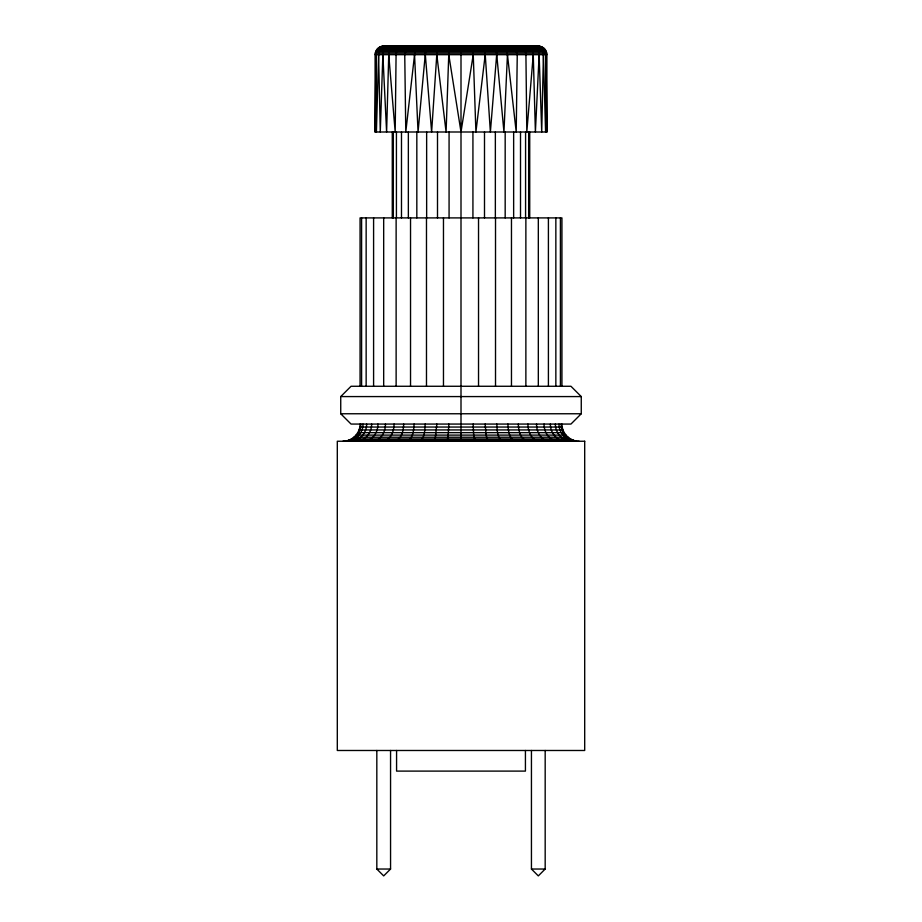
<?xml version="1.0" encoding="UTF-8"?>
<svg xmlns="http://www.w3.org/2000/svg" width="922" height="922" viewBox="0 0 922 922"><rect width="100%" height="100%" fill="white"/><g stroke="black" fill="none" stroke-linecap="round" stroke-linejoin="round"><path stroke-width="1.38" d="M539.001 46.227L544.038 49.166L546.031 54.686L545.594 131.996L543.427 54.686C543.519 50.226 539.716 46.042 535.175 46.1M537.526 46.1C542.39 45.627 547 49.788 546.896 54.686L546.896 131.996L375.104 131.996L375.969 54.686C375.888 50.134 379.899 46.031 384.474 46.1M448.83 424.062L448.092 437.224L446.767 441.246M439.218 46.1L437.662 48.105L436.798 54.686L446.087 131.996L448.853 51.747L449.994 46.1M436.844 424.062L435.38 437.224L434.135 440.209L432.729 441.246M543.427 54.686L541.721 131.996L539.139 54.686C539.243 50.399 535.797 46.077 531.326 46.1M395.964 46.1C391.585 46.146 388.635 50.618 388.738 54.686L386.606 131.996L382.861 54.686C382.757 50.399 386.203 46.077 390.674 46.1M386.825 46.1C382.284 46.042 378.481 50.226 378.585 54.686L376.407 131.996L375.969 54.686M425.203 424.062C424.662 429.744 425.203 438.515 419.118 441.246M382.861 54.686L380.279 131.996L378.585 54.686M419.199 46.1L416.214 48.105L414.554 54.686L418.046 131.996L425.526 51.747L426.586 48.105L428.88 46.1M414.093 424.062C413.748 430.09 413.148 439.425 406.106 441.246M502.801 46.1L505.786 48.105L507.446 54.686L503.954 131.996L496.474 51.747L495.414 48.105L493.12 46.1M403.663 424.062C403.525 430.574 401.577 440.105 393.901 441.246M539.139 54.686L535.394 131.996L533.262 54.686C533.365 50.618 530.415 46.146 526.036 46.1M394.074 424.062C394.097 431.093 390.801 440.578 382.676 441.246M385.454 424.062C385.58 431.611 381.04 440.9 372.592 441.246M436.798 54.686L431.623 131.996L425.319 54.686M377.939 424.062C378.124 432.095 372.488 441.108 363.798 441.246M371.624 424.062C371.831 432.499 365.285 441.246 356.411 441.246M496.681 54.686L490.377 131.996L485.053 51.747L484.338 48.105L482.782 46.1M366.622 424.062C366.818 432.821 359.568 441.327 350.567 441.246M533.262 54.686L526.808 131.996L525.92 54.686C525.989 50.894 523.661 46.261 519.432 46.1M363.003 424.062C363.176 433.063 355.431 441.373 346.315 441.246M375.104 131.996L375.104 54.686C375.024 50.099 379.092 46.019 383.69 46.1L538.31 46.1M342.892 441.246C352.077 441.396 360.225 433.248 360.064 424.062M360.802 424.062C360.963 433.202 352.919 441.396 343.745 441.246M414.554 54.686L405.784 131.996L404.746 54.686L406.752 48.105L410.371 46.1M485.203 54.686L475.913 131.996L473.147 51.747L472.006 46.1M473.228 54.686L461 131.996L448.772 54.686M340.737 396.575L351.052 386.272L570.948 386.272L581.263 396.575L581.263 413.759L570.948 424.062L351.052 424.062L340.737 413.759L340.737 396.575L581.263 396.575M390.559 750.485L390.559 869.031L383.69 875.9L376.821 869.031L376.821 750.485M545.179 750.485L545.179 869.031L538.31 875.9L531.441 869.031L531.441 750.485M402.568 46.1C398.339 46.261 396.011 50.894 396.08 54.686L395.192 131.996L388.738 54.686M382.192 46.227L539.808 46.227M380.751 46.619L541.249 46.619M379.391 47.253L542.609 47.253M378.17 48.105L543.83 48.105M377.11 49.166L544.89 49.166M376.245 50.399L545.755 50.399M375.623 51.747L546.377 51.747M375.231 53.199L546.769 53.199M375.104 54.686L546.896 54.686M340.737 413.759L581.263 413.759M359.81 427.047L562.19 427.047C563.4 434.008 569.174 439.782 576.135 440.981L345.865 440.981M359.027 429.94L562.973 429.94M357.771 432.649L564.229 432.649M356.042 435.103L565.958 435.103M353.933 437.224L568.067 437.224M351.478 438.941L570.522 438.941M348.758 440.209L573.242 440.209M376.821 869.031L390.559 869.031M531.441 869.031L545.179 869.031M579.108 441.246C569.646 441.845 561.014 433.524 561.198 424.062M575.685 441.246C566.569 441.373 558.824 433.063 558.997 424.062M571.433 441.246C562.432 441.327 555.182 432.821 555.378 424.062M565.589 441.246C556.715 441.246 550.169 432.499 550.376 424.062M558.202 441.246C549.512 441.108 543.876 432.095 544.061 424.062M549.408 441.246C540.96 440.9 536.42 431.611 536.546 424.062M539.324 441.246C531.199 440.578 527.903 431.093 527.926 424.062M511.629 46.1L515.248 48.105L517.254 54.686L516.216 131.996L507.446 54.686M528.099 441.246C520.423 440.105 518.475 430.574 518.337 424.062M515.894 441.246C508.852 439.425 508.253 430.09 507.907 424.062M502.882 441.246C496.797 438.515 497.338 429.744 496.797 424.062M489.271 441.246L487.208 438.941L486.113 435.103L485.156 424.062M475.233 441.246L473.654 435.103L473.17 424.062M561.936 424.062L562.19 427.047M546.031 54.686L546.896 131.996M561.936 386.272L561.936 217.903L360.064 217.903L360.064 386.272M560.403 217.903L560.403 386.272M555.851 217.903L555.851 386.272M548.406 217.903L548.406 386.272M538.321 217.903L538.321 386.272M529.724 131.996L529.724 217.903M528.675 131.996L528.675 217.903M525.874 217.903L525.874 386.272M525.575 131.996L525.575 217.903M525.425 750.485L525.425 771.103L396.575 771.103L396.575 750.485M520.515 131.996L520.515 217.903M513.646 131.996L513.646 217.903M511.468 217.903L511.468 386.272M505.175 131.996L505.175 217.903M495.517 217.903L495.517 386.272M495.356 131.996L495.356 217.903M484.499 131.996L484.499 217.903M478.53 217.903L478.53 386.272M472.928 131.996L472.928 217.903M461 46.1L461 441.246M449.072 131.996L449.072 217.903M443.47 217.903L443.47 386.272M437.501 131.996L437.501 217.903M426.644 131.996L426.644 217.903M426.483 217.903L426.483 386.272M416.825 131.996L416.825 217.903M410.532 217.903L410.532 386.272M408.354 131.996L408.354 217.903M401.485 131.996L401.485 217.903M396.425 131.996L396.425 217.903M396.126 217.903L396.126 386.272M393.325 131.996L393.325 217.903M392.276 131.996L392.276 217.903M383.679 217.903L383.679 386.272M373.594 217.903L373.594 386.272M366.149 217.903L366.149 386.272M361.597 217.903L361.597 386.272M584.698 441.246L337.302 441.246L337.302 750.485L584.698 750.485L584.698 441.246"/></g></svg>
